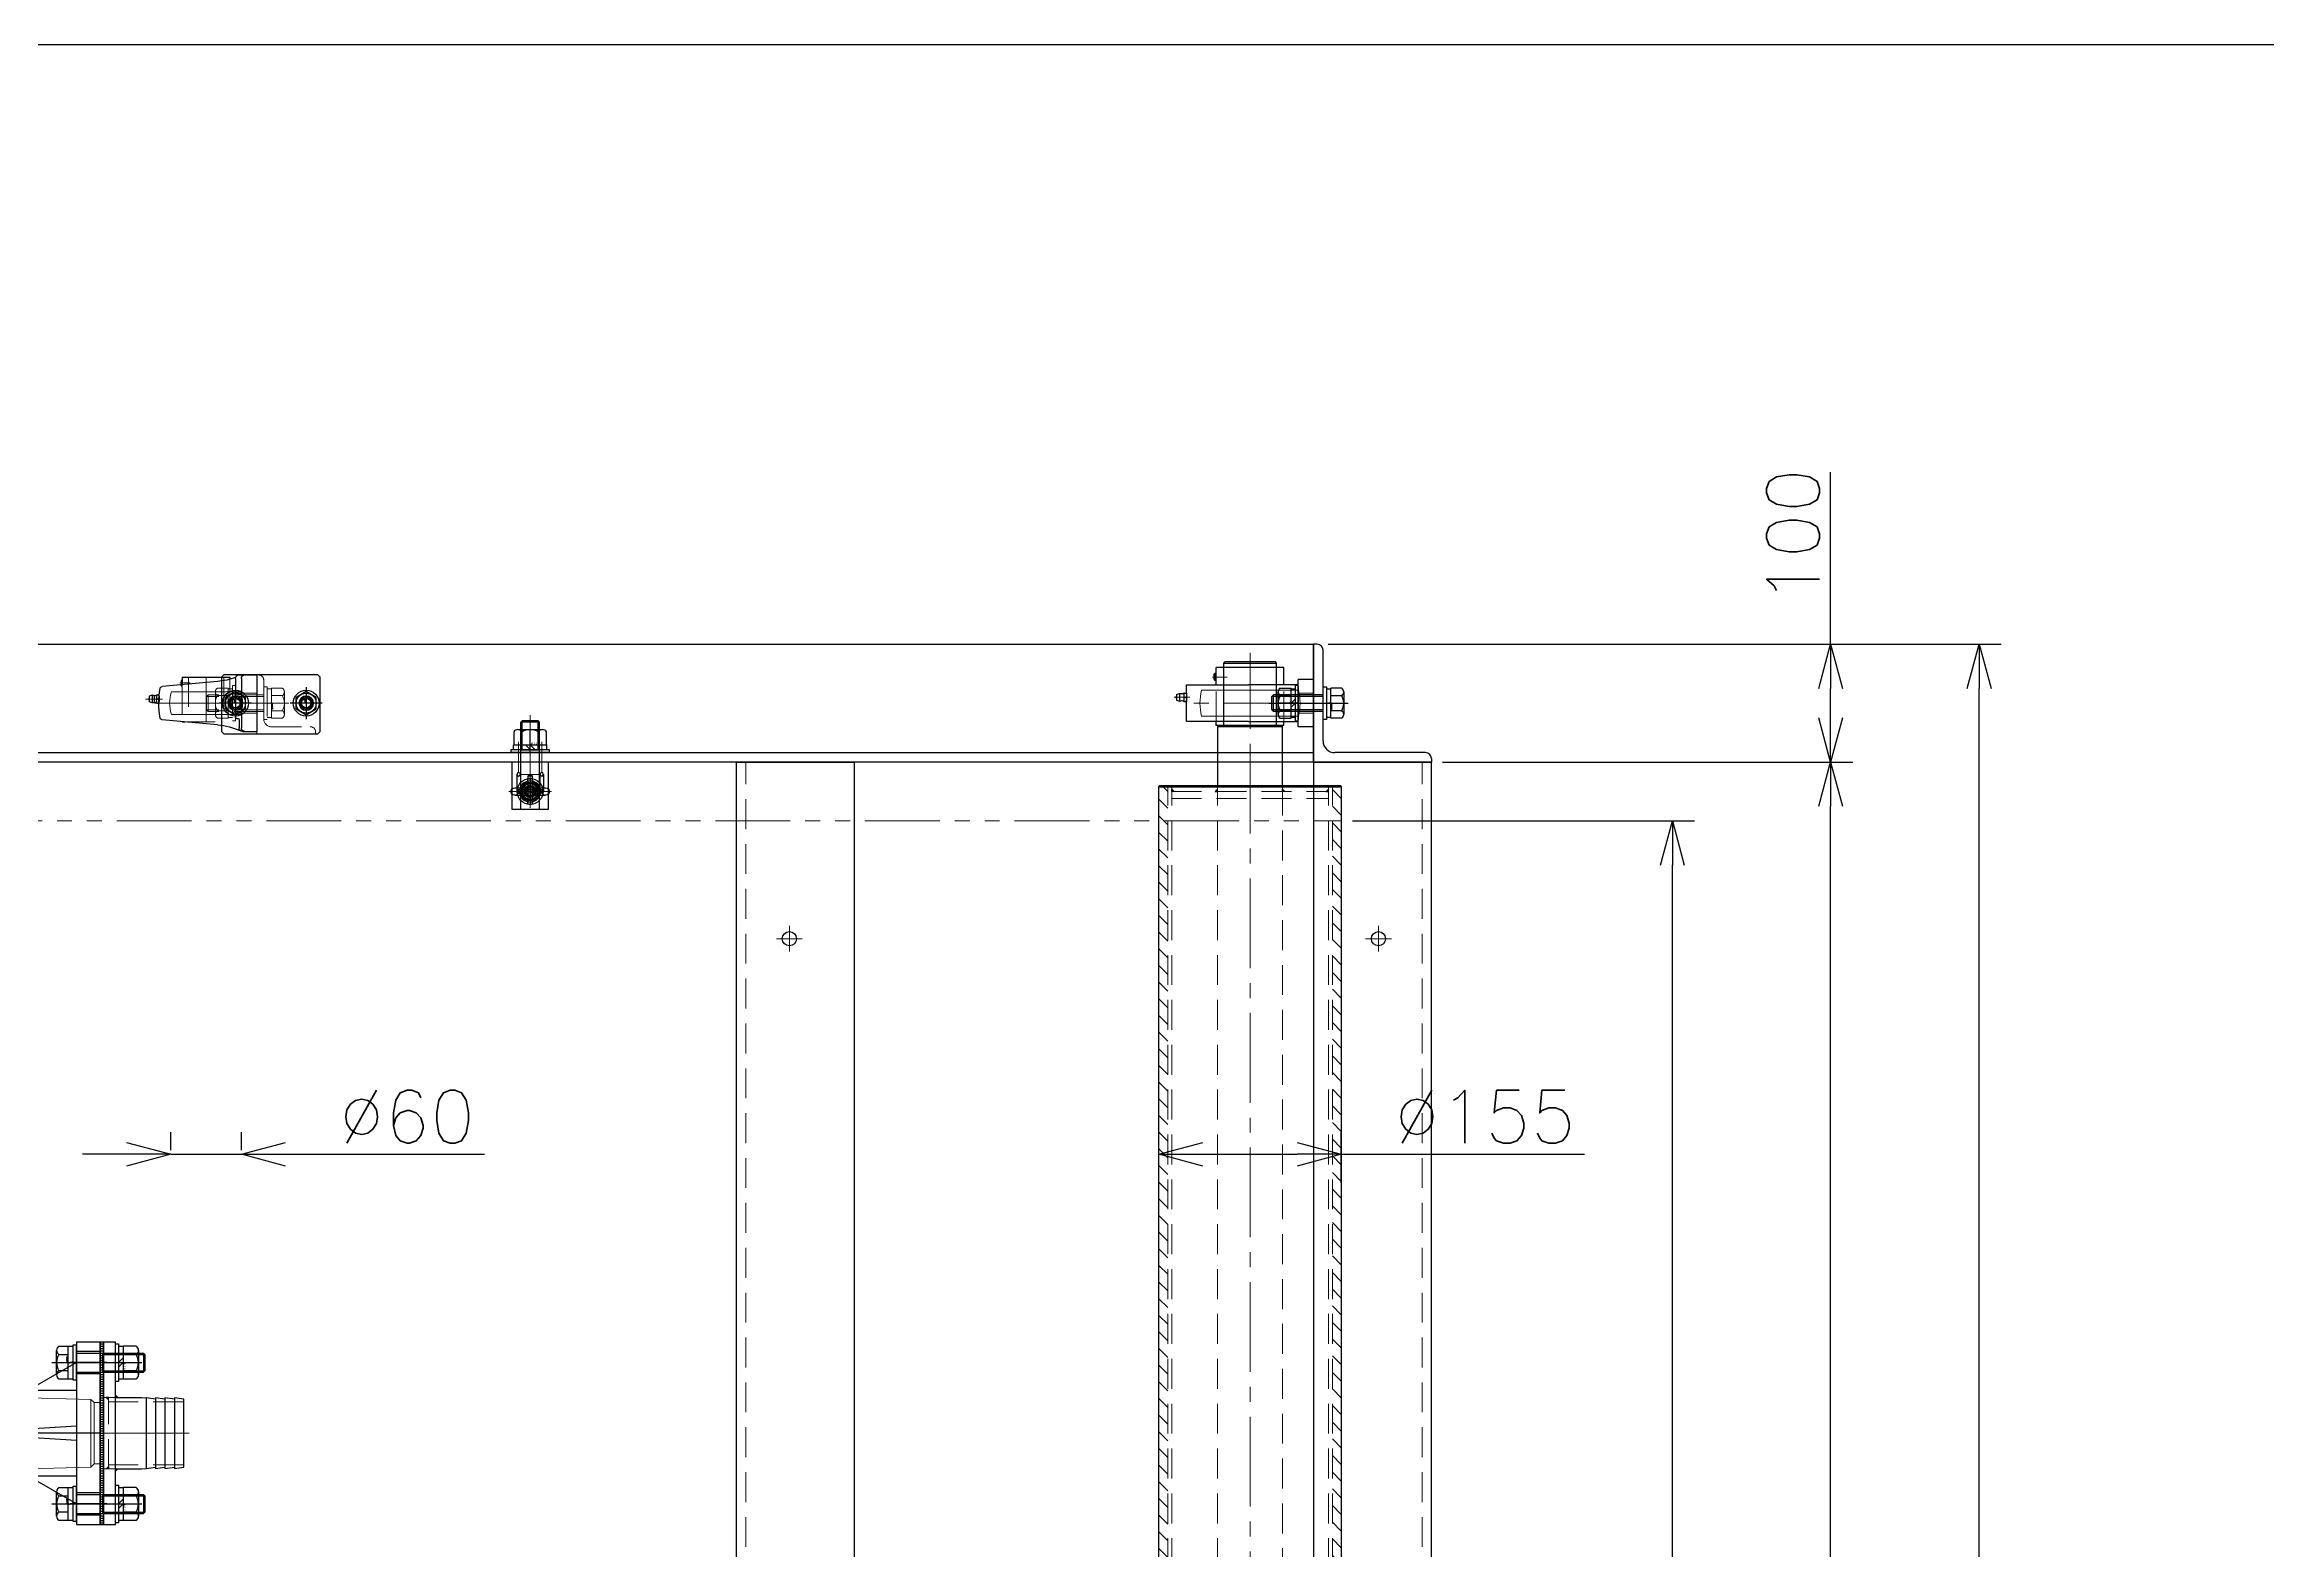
# Model space of a CAD drawing. Header units: millimetres. Extents: x -8731 to 85711, y -14522 to 31379.
# Drawn here: x 6663 to 8550, y 18548 to 19827 of the extents above; entities that cross this region are included whole.
import ezdxf

# ---------------------------------------------------------------- set-up
doc = ezdxf.new("R2010")
doc.units = ezdxf.units.MM
doc.header["$LTSCALE"] = 4
doc.header["$PDMODE"] = 99
doc.header["$PDSIZE"] = 1
for name, pattern in [('CENTER2', [28.575, 19.05, -3.175, 3.175, -3.175]), ('HIDDEN', [9.525, 6.35, -3.175]), ('PHANTOM2', [31.75, 15.875, -3.175, 3.175, -3.175, 3.175, -3.175])]:
    doc.linetypes.add(name, pattern=pattern)
for name, color, linetype, lineweight in [('04_HIDDEN', 2, 'HIDDEN', 13), ('05_CENTER', 4, 'CENTER2', 13), ('06_PHANTOM', 2, 'PHANTOM2', 13), ('08_DIM', 3, 'Continuous', 13)]:
    doc.layers.add(name, color=color, linetype=linetype, lineweight=lineweight)
doc.layers.add('10_DRAFT', color=8, linetype='Continuous', lineweight=0, plot=False)
doc.styles.add('KANJI0', font='txt.shx', dxfattribs={"width": 0.9, "height": 30, "bigfont": 'bigfont'})
doc.styles.add('KSS_TXT', font='txt.shx', dxfattribs={"bigfont": 'extfont2.shx'})
doc.dimstyles.new('KSS_DIM', dxfattribs={"dimscale": 3, "dimtxt": 3, "dimasz": 2.5, "dimexe": 1.25, "dimexo": 0.625, "dimtad": 1, "dimdsep": 46, "dimtxsty": 'KSS_TXT', "dimblk": 'OPEN30', "dimcen": 0, "dimazin": 2, "dimtfac": 0.75, "dimtmove": 0, "dimatfit": 3, "dimldrblk": 'OPEN30', "dimfxl": 1, "dimtolj": 1, "dimarcsym": 0})
pattern_1 = [(45, (-37378.324, 1191.48), (-7.0710678, 7.0710678), [])]

# ---------------------------------------------------------------- blocks, each defined once
blk = doc.blocks.new('M16Nza_1_1_1')
at = {"color": 0}
for p, q in [((-10.4, 19.6), (10.4, 19.6)), ((-14, 2.6), (-14, 6.6)), ((-14, 6.6), (14, 6.6)), ((-13.9, 17.7), (-13.9, 6.6)), ((-6.9, 6.6), (-6.9, 17.7)), ((-4, 6.6), (0, 2.6)), ((0, 6.6), (4, 2.6)), ((6.9, 17.7), (6.9, 6.6)), ((13.9, 6.6), (13.9, 17.7)), ((14, 6.6), (14, 2.6))]:
    blk.add_line(p, q, dxfattribs=at)
at = {"color": 0, "linetype": 'CENTER2'}
blk.add_line((0, 0), (0, 19.6), dxfattribs=at)
at = {"color": 0}
blk.add_lwpolyline([(-16, 2.6), (16, 2.6), (16, 0), (-16, 0)], close=True, dxfattribs=at)
for centre, radius, start, end in [((-10.4, 15.4), 4.16, 33.626, 146.374), ((0, 5.7), 13.8, 60, 120), ((10.4, 15.4), 4.16, 33.626, 146.374)]:
    blk.add_arc(centre, radius, start, end, dxfattribs=at)
at = {"layer": '10_DRAFT', "style": 'KANJI0', "width": 0.82}
blk.add_text('Ｍ１６', height=1.71, dxfattribs=at).set_placement((0.4, 6.8))
blk = doc.blocks.new('A$C0CFD4AA6_1')
at = {"color": 3}
for p, q in [((-7.8, 40), (-7.8, 0)), ((7.8, 40), (7.8, 0))]:
    blk.add_line(p, q, dxfattribs=at)
at = {"color": 0}
for p, q in [((-8, 0), (-8, -33.9)), ((8, -10), (-8, -10)), ((-6.9, -10), (-6.9, -35)), ((6.9, -10), (6.9, -35)), ((8, 0), (8, -33.9)), ((8, -33.9), (-8, -33.9)), ((-8, -33.9), (-6.9, -35)), ((6.9, -35), (-6.9, -35)), ((8, -33.9), (6.9, -35))]:
    blk.add_line(p, q, dxfattribs=at)
blk.add_lwpolyline([(-15.6, 40), (15.6, 40), (15.6, 0), (-15.6, 0)], close=True)
blk.add_circle((0, 25), 5, dxfattribs=at)
at = {"layer": '05_CENTER'}
for p, q in [((0, -39.7), (0, 44.8)), ((9.4, 25), (-9.4, 25))]:
    blk.add_line(p, q, dxfattribs=at)
blk = doc.blocks.new('M8アイナットc_1')
at = {"color": 0}
for p, q in [((-13.1, 3.2), (13.1, 3.2)), ((-13.1, -3.1), (13.1, -3.1))]:
    blk.add_line(p, q, dxfattribs=at)
for centre, radius, start, end in [((-13.1, 0), 3.15, 90, 270), ((0, 0), 8, 23.188, 156.812), ((13.1, 0), 3.15, 270, 90), ((0, 0), 8, 203.188, 336.812)]:
    blk.add_arc(centre, radius, start, end, dxfattribs=at)
at = {"layer": '04_HIDDEN', "color": 0}
for radius in [4, 3.25]:
    blk.add_circle((0, 0), radius, dxfattribs=at)
for centre, radius, start, end in [((-13.1, 0), 3.15, 270, 90), ((0, 0), 8, 156.812, 203.188), ((0, 0), 8, 336.812, 23.188), ((13.1, 0), 3.15, 90, 270)]:
    blk.add_arc(centre, radius, start, end, dxfattribs=at)
at = {"layer": '05_CENTER', "color": 0}
for p, q in [((-18.1, 0), (18.1, 0)), ((0, -10), (0, 10))]:
    blk.add_line(p, q, dxfattribs=at)
blk = doc.blocks.new('8b_1_1_1')
at = {"color": 0, "linetype": 'CENTER2'}
for p, q in [((10.9, 0), (-10.9, 0)), ((0, -10.9), (0, 10.9))]:
    blk.add_line(p, q, dxfattribs=at)
at = {"color": 0}
for p, q in [((-3.8, 6.5), (-7.5, 0)), ((-3.8, 6.5), (-7.5, 0)), ((-7.5, 0), (-3.8, -6.5)), ((-7.5, 0), (-3.8, -6.5)), ((3.8, 6.5), (-3.8, 6.5)), ((3.8, 6.5), (-3.8, 6.5)), ((7.5, 0), (3.8, 6.5)), ((7.5, 0), (3.8, 6.5)), ((3.8, -6.5), (7.5, 0)), ((3.8, -6.5), (7.5, 0)), ((-3.8, -6.5), (3.8, -6.5)), ((-3.8, -6.5), (3.8, -6.5))]:
    blk.add_line(p, q, dxfattribs=at)
for radius in [9, 6.5, 4, 3.25]:
    blk.add_circle((0, 0), radius, dxfattribs=at)
at = {"layer": '10_DRAFT', "style": 'KSS_TXT'}
blk.add_text('M8', height=1, dxfattribs=at).set_placement((0.8, 0.1))
blk = doc.blocks.new('A$C4764547B_1')
at = {"color": 0}
for p, q in [((-2, -9.3), (-2, 9.3)), ((2, -9.3), (2, 9.3))]:
    blk.add_line(p, q, dxfattribs=at)
for centre, start, end in [((0, 9.3), 0, 180), ((0, -9.3), 180, 0)]:
    blk.add_arc(centre, 2, start, end, dxfattribs=at)
at = {"layer": '04_HIDDEN', "color": 0}
for centre, start, end in [((0, 9.3), 180, 0), ((0, -9.3), 0, 180)]:
    blk.add_arc(centre, 2, start, end, dxfattribs=at)
at = {"layer": '10_DRAFT'}
blk.add_line((-2, 0), (2, 0), dxfattribs=at)
blk = doc.blocks.new('A$C5B506AB2_1')
at = {"color": 0}
for p, q in [((-11.2, 14.5), (-11.2, 0)), ((9.8, 1.5), (-9.8, 1.5)), ((-8.3, 14.5), (-8.3, 1.5)), ((-8.3, 1.5), (-7.3, 1.5)), ((8.3, 1.5), (7.3, 1.5)), ((8.3, 14.5), (8.3, 1.5)), ((11.2, 14.5), (11.2, 0)), ((9.8, -1.5), (-9.8, -1.5)), ((-9.8, -1.5), (-7.3, -1.5)), ((9.8, -1.5), (7.3, -1.5))]:
    blk.add_line(p, q, dxfattribs=at)
blk.add_lwpolyline([(2, 11), (2, 13), (-2, 13), (-2, 11)], close=True, dxfattribs=at)
for radius in [11, 7.5, 5]:
    blk.add_circle((0, 0), radius, dxfattribs=at)
for centre, radius, start, end in [((-9.8, 0), 1.5, 90, 270), ((-9.8, 0), 1.5, 180, 270), ((-9.8, 14.5), 1.5, 0, 180), ((-9.8, 14.5), 1.5, 180, 0), ((-9.8, 0), 1.5, 270, 90), ((0, 11.5), 2.5, 36.7713, 143.2287), ((9.8, 14.5), 1.5, 0, 180), ((9.8, 14.5), 1.5, 180, 0), ((9.8, 0), 1.5, 90, 270), ((9.8, 0), 1.5, 270, 90), ((9.8, 0), 1.5, 270, 0)]:
    blk.add_arc(centre, radius, start, end, dxfattribs=at)
at = {"layer": '05_CENTER', "color": 0}
for p, q in [((-14.9, 0), (14.9, 0)), ((0, -13.9), (0, 17.9))]:
    blk.add_line(p, q, dxfattribs=at)
at = {"layer": '10_DRAFT'}
blk.add_line((8.3, 14.5), (-8.3, 14.5), dxfattribs=at)
blk = doc.blocks.new('A$C4C410D0F_1')
at = {"color": 4}
for name in ['M8アイナットc_1', 'A$C4764547B_1']:
    blk.add_blockref(name, (0, 0), dxfattribs=at)
at = {"color": 4, "xscale": -1, "rotation": 180}
blk.add_blockref('A$C5B506AB2_1', (0, 0), dxfattribs=at)
blk.add_blockref('8b_1_1_1', (0, 0))
blk = doc.blocks.new('_Open30')
at = {"color": 0, "linetype": 'ByBlock', "lineweight": -2}
for p, q in [((-1, 0.268), (0, 0)), ((0, 0), (-1, -0.268)), ((0, 0), (-1, 0))]:
    blk.add_line(p, q, dxfattribs=at)
blk = doc.blocks.new('*D4234')
at = {"layer": '08_DIM', "color": 0, "lineweight": -2, "transparency": 16777216}
for p, q in [((7773.5, 19167.5), (8063.9, 19167.5)), ((8045.2, 17305), (8045.2, 19130)), ((7773.5, 17267.5), (8063.9, 17267.5))]:
    blk.add_line(p, q, dxfattribs=at)
at = {"layer": 'Defpoints', "color": 0, "transparency": 16777216}
for p in [(7764.1, 19167.5), (8045.2, 19167.5), (7764.1, 17267.5)]:
    blk.add_point(p, dxfattribs=at)
at = {"layer": '08_DIM', "color": 0, "lineweight": -2, "transparency": 16777216, "xscale": 37.5, "yscale": 37.5, "zscale": 37.5}
for p, rotation in [((8045.2, 19167.5), 90), ((8045.2, 17267.5), 270)]:
    blk.add_blockref('_Open30', p, dxfattribs=dict(at, rotation=rotation))
at = {"layer": '08_DIM', "color": 0, "transparency": 16777216, "char_height": 45, "attachment_point": 5, "rotation": 90, "style": 'KSS_TXT'}
for s, insert in [('\\A1;(濾布幅)', (8077.1, 18217.5)), ('\\A1;1900', (8013.3, 18217.5))]:
    blk.add_mtext(s, dxfattribs=dict(at, insert=insert))
blk = doc.blocks.new('*D4264')
at = {"layer": '08_DIM', "color": 0, "lineweight": -2, "transparency": 16777216}
for p, q in [((7753, 19317.5), (8324.2, 19317.5)), ((8305.5, 17155), (8305.5, 19280)), ((7753, 17117.5), (8324.2, 17117.5))]:
    blk.add_line(p, q, dxfattribs=at)
at = {"layer": 'Defpoints', "color": 0, "transparency": 16777216}
for p in [(7743.6, 19317.5), (8305.5, 19317.5), (7743.6, 17117.5)]:
    blk.add_point(p, dxfattribs=at)
at = {"layer": '08_DIM', "color": 0, "lineweight": -2, "transparency": 16777216, "xscale": 37.5, "yscale": 37.5, "zscale": 37.5}
for p, rotation in [((8305.5, 19317.5), 90), ((8305.5, 17117.5), 270)]:
    blk.add_blockref('_Open30', p, dxfattribs=dict(at, rotation=rotation))
at = {"layer": '08_DIM', "color": 0, "transparency": 16777216, "insert": (8273.6, 18217.5), "char_height": 45, "attachment_point": 5, "rotation": 90, "style": 'KSS_TXT'}
blk.add_mtext('\\A1;2200', dxfattribs=at)
blk = doc.blocks.new('*D4248')
at = {"layer": '08_DIM', "color": 0, "lineweight": -2, "transparency": 16777216}
for p, q in [((7609.1, 18860.1), (7609.1, 18903.2)), ((7764.1, 18860.1), (7764.1, 18903.2)), ((7646.6, 18884.4), (7726.6, 18884.4)), ((7764.1, 18884.4), (7970.5, 18884.4))]:
    blk.add_line(p, q, dxfattribs=at)
at = {"layer": 'Defpoints', "color": 0, "transparency": 16777216}
for p in [(7764.1, 18884.4), (7609.1, 18850.7), (7764.1, 18850.7)]:
    blk.add_point(p, dxfattribs=at)
at = {"layer": '08_DIM', "color": 0, "lineweight": -2, "transparency": 16777216, "xscale": 37.5, "yscale": 37.5, "zscale": 37.5, "rotation": 180}
blk.add_blockref('_Open30', (7609.1, 18884.4), dxfattribs=at)
at = {"layer": '08_DIM', "color": 0, "lineweight": -2, "transparency": 16777216, "xscale": 37.5, "yscale": 37.5, "zscale": 37.5}
blk.add_blockref('_Open30', (7764.1, 18884.4), dxfattribs=at)
at = {"layer": '08_DIM', "color": 0, "transparency": 16777216, "insert": (7886.2, 18916.3), "char_height": 45, "attachment_point": 5, "style": 'KSS_TXT'}
blk.add_mtext('\\A1;%%C155', dxfattribs=at)
blk = doc.blocks.new('A$C448B04A9_1_1_1')
at = {"color": 0}
for p, q in [((3, 100), (0, 100)), ((0, 0), (0, 100)), ((8, 18), (8, 95)), ((0, 0), (100, 0)), ((95, 8), (18, 8)), ((100, 3), (100, 0))]:
    blk.add_line(p, q, dxfattribs=at)
for centre, radius, start, end in [((3, 95), 5, 0, 90), ((18, 18), 10, 180, 270), ((95, 3), 5, 0, 90)]:
    blk.add_arc(centre, radius, start, end, dxfattribs=at)
blk = doc.blocks.new('A$C092B7092_1_1_1')
at = {"color": 0}
blk.add_line((90, 1008), (2590, 1008), dxfattribs=at)
for points in [[(90, 1100), (2590, 1100), (2590, 1000), (90, 1000)], [(2100, 1000), (2200, 1000), (2200, -1000), (2100, -1000)], [(2690, 1000), (2590, 1000), (2590, -1000), (2690, -1000)]]:
    blk.add_lwpolyline(points, close=True, dxfattribs=at)
for centre in [(1674.9, 1050), (1734.9, 1050)]:
    blk.add_circle(centre, 6, dxfattribs=at)
for centre in [(2145, 850), (2645, 850)]:
    blk.add_circle(centre, 6)
at = {"layer": '04_HIDDEN'}
for p, q in [((2108, -1000), (2108, 1000)), ((2682, -1000), (2682, 1000))]:
    blk.add_line(p, q, dxfattribs=at)
at = {"layer": '05_CENTER'}
for p, q in [((1674.9, 1059.3), (1674.9, 1040.7)), ((1734.9, 1059.3), (1734.9, 1040.7)), ((1684.2, 1050), (1665.6, 1050)), ((1744.2, 1050), (1725.6, 1050)), ((2610.4, 1050), (2577.9, 1050)), ((1915, 991.1), (1915, 1017.2)), ((1935, 991.1), (1935, 1017.2)), ((2156, 850), (2134, 850)), ((2145, 861), (2145, 839)), ((2656, 850), (2634, 850)), ((2645, 861), (2645, 839))]:
    blk.add_line(p, q, dxfattribs=at)
at = {"layer": '10_DRAFT'}
blk.add_line((1925, 1000), (1925, 1008), dxfattribs=at)
at = {"color": 0}
blk.add_blockref('A$C448B04A9_1_1_1', (2590, 1000), dxfattribs=at)
blk = doc.blocks.new('*D4280')
at = {"layer": '08_DIM', "color": 0, "lineweight": -2, "transparency": 16777216}
for p, q in [((8179.4, 19317.5), (8179.4, 19463.7)), ((7753, 19317.5), (8198.2, 19317.5)), ((8179.4, 19255), (8179.4, 19280)), ((7850, 19217.5), (8198.2, 19217.5))]:
    blk.add_line(p, q, dxfattribs=at)
at = {"layer": 'Defpoints', "color": 0, "transparency": 16777216}
for p in [(7743.6, 19317.5), (8179.4, 19317.5), (7840.6, 19217.5)]:
    blk.add_point(p, dxfattribs=at)
at = {"layer": '08_DIM', "color": 0, "lineweight": -2, "transparency": 16777216, "xscale": 37.5, "yscale": 37.5, "zscale": 37.5}
for p, rotation in [((8179.4, 19317.5), 90), ((8179.4, 19217.5), 270)]:
    blk.add_blockref('_Open30', p, dxfattribs=dict(at, rotation=rotation))
at = {"layer": '08_DIM', "color": 0, "transparency": 16777216, "insert": (8147.5, 19409.4), "char_height": 45, "attachment_point": 5, "rotation": 90, "style": 'KSS_TXT'}
blk.add_mtext('\\A1;100', dxfattribs=at)
blk = doc.blocks.new('*D4281')
at = {"layer": '08_DIM', "color": 0, "lineweight": -2, "transparency": 16777216}
for p, q in [((7850, 19217.5), (8198.2, 19217.5)), ((8179.4, 17255), (8179.4, 19180)), ((7850, 17217.5), (8198.2, 17217.5))]:
    blk.add_line(p, q, dxfattribs=at)
at = {"layer": 'Defpoints', "color": 0, "transparency": 16777216}
for p in [(7840.6, 19217.5), (8179.4, 19217.5), (7840.6, 17217.5)]:
    blk.add_point(p, dxfattribs=at)
at = {"layer": '08_DIM', "color": 0, "lineweight": -2, "transparency": 16777216, "xscale": 37.5, "yscale": 37.5, "zscale": 37.5}
for p, rotation in [((8179.4, 19217.5), 90), ((8179.4, 17217.5), 270)]:
    blk.add_blockref('_Open30', p, dxfattribs=dict(at, rotation=rotation))
at = {"layer": '08_DIM', "color": 0, "transparency": 16777216, "insert": (8147.5, 18217.5), "char_height": 45, "attachment_point": 5, "rotation": 90, "style": 'KSS_TXT'}
blk.add_mtext('\\A1;2000', dxfattribs=at)
blk = doc.blocks.new('A$C4E513AF4_1_1_1')
at = {"color": 0, "linetype": 'CENTER2'}
blk.add_line((0, -46.1), (0, 21.2), dxfattribs=at)
at = {"color": 0}
for p, q in [((-14, 0), (-14, 3)), ((-14, 3), (14, 3)), ((14, 0), (-14, 0)), ((-12.7, 15.8), (-12.7, 6.5)), ((12.7, 6.5), (-12.7, 6.5)), ((-12.2, 3), (-12.2, 6.5)), ((-9.5, 17.5), (9.5, 17.5)), ((-7, 0), (-7, -42.1)), ((-6.4, 6.5), (-6.4, 15.8)), ((-5.6, 0), (-5.6, -43.5)), ((-0.6, 6.5), (0.6, 3)), ((5.6, 0), (5.6, -43.5)), ((6.4, 15.8), (6.4, 6.5)), ((7, 0), (7, -42.1)), ((12.2, 6.5), (12.2, 3)), ((12.7, 15.8), (12.7, 6.5)), ((14, 3), (14, 0)), ((-7, -42.1), (-5.6, -43.5)), ((7, -42.1), (-7, -42.1)), ((5.6, -43.5), (-5.6, -43.5)), ((7, -42.1), (5.6, -43.5))]:
    blk.add_line(p, q, dxfattribs=at)
for centre, radius, start, end in [((-9.5, 13.7), 3.81, 33.626, 146.374), ((0, 4.8), 12.7, 60, 120), ((9.5, 13.7), 3.81, 33.626, 146.374)]:
    blk.add_arc(centre, radius, start, end, dxfattribs=at)
at = {"layer": '10_DRAFT', "ltscale": 3, "style": 'KANJI0', "width": 0.82}
blk.add_text('M14x50', height=1, dxfattribs=at).set_placement((0.5, 6.6))
blk = doc.blocks.new('M14Nza_1_1_1')
at = {"color": 0}
for p, q in [((-12.7, 15.4), (-12.7, 6.1)), ((-12.7, 6.1), (12.7, 6.1)), ((-12.2, 2.6), (-12.2, 6.1)), ((-9.5, 17.1), (9.5, 17.1)), ((-6.4, 6.1), (-6.4, 15.4)), ((-3.5, 6.1), (0, 2.6)), ((0, 6.1), (3.5, 2.6)), ((6.4, 15.4), (6.4, 6.1)), ((12.2, 6.1), (12.2, 2.6)), ((12.7, 15.4), (12.7, 6.1))]:
    blk.add_line(p, q, dxfattribs=at)
at = {"color": 0, "linetype": 'CENTER2'}
blk.add_line((0, 0), (0, 17.1), dxfattribs=at)
at = {"color": 0}
blk.add_lwpolyline([(-15, 0), (15, 0), (15, 2.6), (-15, 2.6)], close=True, dxfattribs=at)
for centre, radius, start, end in [((-9.5, 13.3), 3.81, 33.626, 146.374), ((0, 4.4), 12.7, 60, 120), ((9.5, 13.3), 3.81, 33.626, 146.374)]:
    blk.add_arc(centre, radius, start, end, dxfattribs=at)
at = {"layer": '10_DRAFT', "ltscale": 3, "style": 'KANJI0', "width": 0.82}
blk.add_text('Ｍ１４', height=1.5, dxfattribs=at).set_placement((0.4, 6.2))
blk = doc.blocks.new('MUCP209b_1_1_1')
at = {"color": 0}
for p, q in [((-7.4, 116.5), (-8.3, 113.8)), ((-8.3, 113.8), (-1.7, 113.8)), ((-7.4, 116.5), (-2.6, 116.5)), ((-2.6, 116.5), (-1.7, 113.8)), ((-15.5, 108), (-15.5, 55.2)), ((-8.5, 108), (-15.5, 108)), ((-6.8, 110), (-8.5, 110)), ((-8.5, 109.7), (-8.5, 108.3)), ((-8.5, 108), (-6.8, 108)), ((-3.3, 110), (-6.8, 110)), ((-6.8, 108), (-3.3, 108)), ((-5, 109.7), (-5, 108.3)), ((-1.5, 110), (-3.3, 110)), ((-3.3, 108), (-1.5, 108)), ((-1.5, 109.7), (-1.5, 108.3)), ((15.5, 108), (-1.5, 108)), ((15.5, 55.2), (15.5, 108)), ((-15.5, 82.6), (-30.2, 82.6)), ((-30.2, 25.3), (-30.2, 82.6)), ((-24.3, 84.5), (-25.2, 84)), ((-19.2, 84), (-25.2, 84)), ((-25.2, 82.6), (-25.2, 84)), ((-20.1, 84.5), (-24.3, 84.5)), ((-20.1, 84.5), (-19.2, 84)), ((-19.2, 82.6), (-19.2, 84)), ((19, 82.6), (15.5, 82.6)), ((19, 25.3), (19, 82.6)), ((-15.5, 13), (-15.5, 55.2)), ((15.5, 55.2), (15.5, 13)), ((-15.5, 25.3), (-30.2, 25.3)), ((19, 25.3), (15.5, 25.3)), ((-14, 13), (-20, 13)), ((-20, 0), (-20, 13)), ((-14, 0), (-20, 0)), ((-14, 13), (14, 13)), ((-14, 0), (14, 0)), ((20, 13), (14, 13)), ((20, 0), (14, 0)), ((20, 0), (20, 13))]:
    blk.add_line(p, q, dxfattribs=at)
for centre, radius, start, end in [((-5, 113.8), 3.3, 180, 207.487), ((-5, 115.2), 1.59, 54.1961, 125.8039), ((-5, 113.8), 3.3, 332.513, 0), ((-13.7, 112.9), 6, 330.761, 348.6534), ((-8.6, 111.9), 0.8, 348.6534, 27.487), ((-1.4, 111.9), 0.8, 152.513, 191.3466), ((3.7, 112.9), 6, 191.3466, 209.239)]:
    blk.add_arc(centre, radius, start, end, dxfattribs=at)
for points, weights in [([(-6.8, 110), (-7.6, 110), (-8.5, 109.7)], [1, 1.07194812406, 1.06657306684]), ([(-8.5, 109.7), (-8.5, 110), (-8.5, 110)], [1.06657306684, 1.07194812406, 1]), ([(-8.5, 108.3), (-7.6, 108), (-6.8, 108)], [1.06657306684, 1.07194812406, 1]), ([(-8.5, 108), (-8.5, 108), (-8.5, 108.3)], [1, 1.07194812406, 1.06657306684]), ([(-5, 109.7), (-5.9, 110), (-6.8, 110)], [1.06657306684, 1.07194812406, 1]), ([(-6.8, 108), (-5.9, 108), (-5, 108.3)], [1, 1.07194812406, 1.06657306684]), ([(-3.3, 110), (-4.1, 110), (-5, 109.7)], [1, 1.07194812406, 1.06657306684]), ([(-5, 108.3), (-4.1, 108), (-3.3, 108)], [1.06657306684, 1.07194812406, 1]), ([(-1.5, 109.7), (-2.4, 110), (-3.3, 110)], [1.06657306684, 1.07194812406, 1]), ([(-3.3, 108), (-2.4, 108), (-1.5, 108.3)], [1, 1.07194812406, 1.06657306684]), ([(-1.5, 110), (-1.5, 110), (-1.5, 109.7)], [1, 1.07194812406, 1.06657306684]), ([(-1.5, 108.3), (-1.5, 108), (-1.5, 108)], [1.06657306684, 1.07194812406, 1])]:
    blk.add_rational_spline(points, weights, degree=2, dxfattribs=at)
at = {"layer": '04_HIDDEN', "color": 0}
for p, q in [((19, 76.5), (-30.2, 76.5)), ((15.5, 82.6), (-15.5, 82.6)), ((19, 31.5), (-30.2, 31.5)), ((15.5, 25.3), (-15.5, 25.3)), ((-8.5, 13), (-8.5, 0)), ((8.5, 13), (8.5, 0))]:
    blk.add_line(p, q, dxfattribs=at)
at = {"layer": '05_CENTER', "color": 0}
for p, q in [((-5, 105.2), (-5, 118.4)), ((0, 0), (0, 111.6)), ((-22.2, 85.9), (-22.2, 73.5))]:
    blk.add_line(p, q, dxfattribs=at)
at = {"layer": '10_DRAFT'}
for p, q in [((-11, 95.1), (-11, 12.9)), ((11, 95.1), (11, 12.9)), ((-30.2, 54), (19, 54))]:
    blk.add_line(p, q, dxfattribs=at)
for start, end in [(74.9997, 105.0003), (254.9997, 285.0003)]:
    blk.add_arc((0, 54), 42.5, start, end, dxfattribs=at)
blk = doc.blocks.new('A$C67F20274_1_1_1')
h = blk.add_hatch(color=3)
h.dxf.hatch_style = 1
h.paths.add_polyline_path([(0, -2), (0, 0), (-2, 0)])
at = {"color": 3}
blk.add_lwpolyline([(0, 0), (-2, 0), (-2, 0), (0, -2)], close=True, dxfattribs=at)
blk = doc.blocks.new('A$C0D2E09A6_1_1_1')
h = blk.add_hatch()
h.set_pattern_fill('_USER', color=3, scale=10, angle=45, pattern_type=0)
h.set_pattern_definition(pattern_1)
h.paths.add_polyline_path([(980, 69.9), (979, 69.9), (979, 77.5), (980, 76.5)])
h.paths.add_polyline_path([(979, 69.9), (-980, 69.9), (-980, 76.5), (-979, 77.5), (979, 77.5)])
h = blk.add_hatch()
h.set_pattern_fill('_USER', color=3, scale=10, angle=45, pattern_type=0)
h.set_pattern_definition(pattern_1)
h.paths.add_polyline_path([(979, -77.5), (980, -76.5), (980, -69.9), (979, -69.9)])
h.paths.add_polyline_path([(979, -69.9), (-980, -69.9), (-980, -76.5), (-979, -77.5), (979, -77.5)])
at = {"color": 0}
for p, q in [((-979, 77.5), (-979, -77.5)), ((979, 77.5), (979, -77.5)), ((-1224, 22.5), (-1224, 7)), ((-1030, -27.5), (-1030, 27.5)), ((1030, -27.5), (1030, 27.5)), ((1084, 22.5), (1084, -22.5)), ((-1142, 7), (-1225, 7)), ((-1225, -7), (-1142, -7)), ((-1224, -7), (-1224, -22.5))]:
    blk.add_line(p, q, dxfattribs=at)
for points in [[(-979, 77.5), (979, 77.5), (980, 76.5), (980, -76.5), (979, -77.5), (-979, -77.5), (-980, -76.5), (-980, 76.5)], [(-1031, 22.5), (-1031, -22.5), (-1224, -22.5), (-1225, -21.5), (-1225, 21.5), (-1224, 22.5)], [(1031, 22.5), (1031, -22.5), (1084, -22.5), (1085, -21.5), (1085, 21.5), (1084, 22.5)]]:
    blk.add_lwpolyline(points, close=True, dxfattribs=at)
for points in [[(-980, -27.5), (-1030, -27.5), (-1031, -26.5), (-1031, 26.5), (-1030, 27.5), (-980, 27.5)], [(980, -27.5), (1030, -27.5), (1031, -26.5), (1031, 26.5), (1030, 27.5), (980, 27.5)]]:
    blk.add_lwpolyline(points, dxfattribs=at)
blk.add_arc((-1142, 0), 7, 270, 90, dxfattribs=at)
at = {"layer": '04_HIDDEN'}
for p, q in [((-980, 69.9), (980, 69.9)), ((-980, 66.5), (980, 66.5)), ((-975, 66.5), (-975, -66.5)), ((-969, 66.5), (-969, -66.5)), ((969, 66.5), (969, -66.5)), ((975, 66.5), (975, -66.5)), ((-1193, 8), (-1225, 8)), ((-1225, 6.3), (-1187, 6.3)), ((-1193, -8), (-1193, 8)), ((-1187, 6.3), (-1183.4, 0)), ((-1187, 6.3), (-1187, -6.2)), ((-1183.4, 0), (-1187, -6.2)), ((-1187, -6.2), (-1225, -6.2)), ((-1225, -8), (-1193, -8)), ((-980, -66.5), (980, -66.5)), ((-980, -69.9), (980, -69.9))]:
    blk.add_line(p, q, dxfattribs=at)
for points in [[(-980, 27.5), (980, 27.5)], [(980, -27.5), (-980, -27.5)]]:
    blk.add_lwpolyline(points, dxfattribs=at)
at = {"layer": '05_CENTER'}
blk.add_line((-1232.4, 0), (1092.6, 0), dxfattribs=at)
at = {"layer": '10_DRAFT'}
blk.add_line((0, 77.5), (0, -77.5), dxfattribs=at)
for p in [(-975, 66.5), (-975, -27.5)]:
    blk.add_blockref('A$C67F20274_1_1_1', p)
at = {"xscale": -1}
for p in [(975, 66.5), (975, -27.5)]:
    blk.add_blockref('A$C67F20274_1_1_1', p, dxfattribs=at)
at = {"xscale": -1, "rotation": 180}
for p in [(-975, 27.5), (-975, -66.5)]:
    blk.add_blockref('A$C67F20274_1_1_1', p, dxfattribs=at)
at = {"rotation": 180}
for p in [(975, 27.5), (975, -66.5)]:
    blk.add_blockref('A$C67F20274_1_1_1', p, dxfattribs=at)
blk = doc.blocks.new('A$C26C2434A_1_1')
at = {"layer": '05_CENTER'}
blk.add_line((-10.3, 0), (18.2, 0), dxfattribs=at)
for name, p, rotation in [('A$C0D2E09A6_1_1_1', (-54, -1050), 90), ('A$C4E513AF4_1_1_1', (8, 0), 270), ('M14Nza_1_1_1', (-13, 0), 90), ('A$C4E513AF4_1_1_1', (8, -2100), 270), ('M14Nza_1_1_1', (-13, -2100), 90)]:
    blk.add_blockref(name, p, dxfattribs=dict(rotation=rotation))
at = {"color": 4, "xscale": -1, "rotation": 89.99999999999993}
blk.add_blockref('MUCP209b_1_1_1', (0, 0), dxfattribs=at)
at = {"color": 4, "rotation": 90}
blk.add_blockref('MUCP209b_1_1_1', (0, -2100), dxfattribs=at)
blk = doc.blocks.new('A$C18DB4058_1_1')
at = {"rotation": 270}
blk.add_blockref('A$C26C2434A_1_1', (2130.2, -54), dxfattribs=at)
blk = doc.blocks.new('A$C73951639_1_1_1')
at = {"color": 0}
for p, q in [((10, -30.3), (10, 30.3)), ((10, 30.3), (32, 30.3)), ((32, 30.3), (36, 30.1)), ((44, 29), (36, 30.1)), ((36, 30.1), (36, -30)), ((52, 29), (44, 30.1)), ((44, 30.1), (44, -30)), ((60, 29), (52, 30.1)), ((52, 30.1), (52, -30)), ((68, 29), (60, 30.1)), ((60, 30.1), (60, -30)), ((68, -28.9), (68, 29)), ((10, -30.3), (32, -30.3)), ((32, -30.3), (36, -30)), ((36, -30), (44, -28.9)), ((44, -30), (52, -28.9)), ((52, -30), (60, -28.9)), ((60, -30), (68, -28.9))]:
    blk.add_line(p, q, dxfattribs=at)
blk.add_lwpolyline([(10, 77.5), (0, 77.5), (0, -77.5), (10, -77.5)], close=True, dxfattribs=at)
at = {"color": 3}
for points in [[(4, 30.3), (2, 30.3), (4, 28.3), (4, 28.3)], [(10, 30.3), (12, 30.3), (10, 32.3), (10, 32.3)], [(4, -30.3), (2, -30.3), (4, -28.3), (4, -28.3)], [(10, -30.3), (12, -30.3), (10, -32.3), (10, -32.3)]]:
    blk.add_lwpolyline(points, close=True, dxfattribs=at)
at = {"layer": '04_HIDDEN'}
for p, q in [((10, 30.3), (0, 30.3)), ((4, -30.3), (4, 30.3)), ((4, 26.8), (68, 26.8)), ((10, -30.3), (0, -30.3)), ((4, -26.8), (68, -26.8))]:
    blk.add_line(p, q, dxfattribs=at)
at = {"layer": '05_CENTER'}
for p, q in [((-8, 60), (18, 60)), ((0, 0), (72.7, 0)), ((68, 0), (10, 0)), ((-8, -60), (18, -60))]:
    blk.add_line(p, q, dxfattribs=at)
blk = doc.blocks.new('A$C4CA70B29_1_1_1')
h = blk.add_hatch()
h.set_pattern_fill('_USER', color=3, scale=2, pattern_type=0)
h.set_pattern_definition([(0, (-6784.6076, -8968.539), (0, 2), [])])
h.paths.add_polyline_path([(0, 77.5), (-3, 77.5), (-3, -77.5), (0, -77.5)])
at = {"color": 3}
blk.add_lwpolyline([(0, 77.5), (-3, 77.5), (-3, -77.5), (0, -77.5)], close=True, dxfattribs=at)
blk = doc.blocks.new('A$C598F6B99_1_1')
at = {"color": 0, "linetype": 'CENTER2'}
blk.add_line((0, 20.9), (0, -61), dxfattribs=at)
at = {"color": 0}
for p, q in [((-15, 0), (-15, 3)), ((-15, 3), (15, 3)), ((-15, 0), (15, 0)), ((-14, 3), (-14, 7)), ((-14, 7), (14, 7)), ((-13.9, 15.1), (-13.9, 7)), ((-10.4, 17), (10.4, 17)), ((-8, 0), (-8, -56.9)), ((-6.9, 7), (-6.9, 15.1)), ((0.7, 3), (-0.7, 7)), ((6.9, 15.1), (6.9, 7)), ((8, 0), (8, -56.9)), ((13.8, 7), (13.8, 15.1)), ((14, 7), (14, 3)), ((15, 3), (15, 0)), ((8, -22), (-8, -22)), ((-6.9, -22), (-6.9, -58)), ((6.9, -22), (6.9, -58)), ((8, -56.9), (-8, -56.9)), ((-8, -56.9), (-6.9, -58)), ((6.9, -58), (-6.9, -58)), ((8, -56.9), (6.9, -58))]:
    blk.add_line(p, q, dxfattribs=at)
for centre, radius, start, end in [((-10.4, 12.8), 4.16, 33.626, 146.374), ((0, 3.1), 13.8, 60, 120), ((10.4, 12.8), 4.16, 33.626, 146.374)]:
    blk.add_arc(centre, radius, start, end, dxfattribs=at)
at = {"layer": '10_DRAFT', "style": 'KANJI0', "width": 0.82}
blk.add_text('M16x65', height=1, dxfattribs=at).set_placement((0.4, 7.5))
blk = doc.blocks.new('TSフランジ-JIS10K-50mmb_1')
at = {"color": 0}
for p, q in [((-60, 20), (-36.5, 60.7)), ((-36.5, 71), (36.5, 71)), ((-36.5, 20), (-36.5, 71)), ((-6, 20), (-3.5, 60.7)), ((3.5, 60.7), (-3.5, 60.7)), ((6, 20), (3.5, 60.7)), ((36.5, 71), (36.5, 20)), ((60, 20), (36.5, 60.7)), ((77.5, 20), (-77.5, 20)), ((-77.5, 20), (-77.5, 0)), ((77.5, 0), (77.5, 20)), ((-77.5, 0), (77.5, 0))]:
    blk.add_line(p, q, dxfattribs=at)
at = {"color": 0, "linetype": 'CENTER2'}
for p, q in [((0, 0), (0, 71)), ((-60, -5.6), (-60, 25.3)), ((60, -5.6), (60, 25.3))]:
    blk.add_line(p, q, dxfattribs=at)
at = {"color": 0, "linetype": 'HIDDEN'}
for p, q in [((-69.5, 0), (-69.5, 20)), ((-50.5, 0), (-50.5, 20)), ((50.5, 0), (50.5, 20)), ((69.5, 0), (69.5, 20))]:
    blk.add_line(p, q, dxfattribs=at)
at = {"layer": '10_DRAFT'}
for p, q in [((-30.4, 71), (-28.7, 8)), ((30.4, 71), (28.7, 8)), ((-28.7, 8), (28.7, 8)), ((-28.7, 8), (-26, 5)), ((-26, 5), (-26, 0)), ((-26, 5), (26, 5)), ((28.7, 8), (26, 5)), ((26, 5), (26, 0))]:
    blk.add_line(p, q, dxfattribs=at)
blk = doc.blocks.new('A$C3D25287D_1_1_1')
for p, q in [((0, 30), (81.5, 30)), ((0, -30), (81.5, -30))]:
    blk.add_line(p, q)
at = {"layer": '05_CENTER'}
blk.add_line((0, 0), (136.5, 0), dxfattribs=at)
at = {"color": 4, "rotation": 90}
blk.add_blockref('TSフランジ-JIS10K-50mmb_1', (152.5, 0), dxfattribs=at)
for name in ['A$C73951639_1_1_1', 'A$C4CA70B29_1_1_1']:
    blk.add_blockref(name, (155.5, 0))
for name, p, rotation in [('M16Nza_1_1_1', (165.5, 60), 270), ('A$C598F6B99_1_1', (132.5, 60), 90), ('A$C598F6B99_1_1', (132.5, -60), 90), ('M16Nza_1_1_1', (165.5, -60), 270)]:
    blk.add_blockref(name, p, dxfattribs=dict(rotation=rotation))
blk = doc.blocks.new('A$C3C656437_1_1_1')
at = {"rotation": 270}
blk.add_blockref('A$C3D25287D_1_1_1', (1510, 1557.5), dxfattribs=at)
blk = doc.blocks.new('A$C6E312E5A_1_1_1')
at = {"color": 0}
for p, q in [((0, 0), (0, -50)), ((0, 0), (50, 0)), ((50, -1.5), (50, 0)), ((6, -45.5), (6, -12.5)), ((12.5, -6), (45.5, -6)), ((1.5, -50), (0, -50))]:
    blk.add_line(p, q, dxfattribs=at)
for centre, radius, start, end in [((12.5, -12.5), 6.5, 90, 180), ((45.5, -1.5), 4.5, 270, 0), ((1.5, -45.5), 4.5, 270, 0)]:
    blk.add_arc(centre, radius, start, end, dxfattribs=at)
blk = doc.blocks.new('A$C11F4477C_1_1_1')
at = {"color": 0}
blk.add_lwpolyline([(-8, 41), (72, 41), (74, 39), (74, -7), (72, -9), (-8, -9), (-10, -7), (-10, 39)], close=True, dxfattribs=at)
for centre in [(2, 15), (62, 15)]:
    blk.add_circle(centre, 6, dxfattribs=at)
at = {"layer": '05_CENTER'}
for p, q in [((2, 4.7), (2, 25.3)), ((62, 4.7), (62, 25.3)), ((12.3, 15), (-8.3, 15)), ((32.6, 15), (13.4, 15)), ((72.3, 15), (51.7, 15))]:
    blk.add_line(p, q, dxfattribs=at)
at = {"layer": '04_HIDDEN'}
blk.add_blockref('A$C6E312E5A_1_1_1', (20, 41), dxfattribs=at)
blk = doc.blocks.new('A$C70D42784_1_1_1')
blk.add_blockref('A$C11F4477C_1_1_1', (0, -15))
blk = doc.blocks.new('MUCAP206Jb_1_1_1')
at = {"color": 0}
for p, q in [((-18.4, 33.2), (-14.1, 80.3)), ((-7, 84.6), (-7, 83.3)), ((-6.8, 88.7), (-5.9, 91.4)), ((-6.8, 88.7), (-0.2, 88.7)), ((-6.3, 87), (-0.7, 87)), ((-5.9, 91.4), (-1.1, 91.4)), ((-5.3, 82.9), (-1.8, 82.9)), ((-3.5, 84.6), (-3.5, 83.3)), ((-0.2, 88.7), (-1.1, 91.4)), ((0, 84.6), (0, 83.3)), ((18.4, 33.2), (14.1, 80.3)), ((-22.2, 63.2), (-22.2, 22.7)), ((-22.2, 63.2), (-15.7, 63.2)), ((-20.2, 63.4), (-19.3, 63.9)), ((-14.2, 63.4), (-20.2, 63.4)), ((-20.2, 63.2), (-20.2, 63.4)), ((-19.6, 63.2), (-19.6, 63.7)), ((-15.1, 63.9), (-19.3, 63.9)), ((-14.2, 63.4), (-15.1, 63.9)), ((-14.8, 63.2), (-14.8, 63.7)), ((-14.2, 63.2), (-14.2, 63.4)), ((15.7, 63.2), (15.9, 63.2)), ((15.9, 63.2), (15.9, 60.7)), ((-22.2, 22.7), (-20.3, 22.7)), ((-24, 15), (-24, 0)), ((-24, 0), (24, 0)), ((-21, 18), (12, 18)), ((-21, 13), (21, 13)), ((13, 17), (13, 16)), ((14, 15), (21, 15)), ((24, 12), (24, 0))]:
    blk.add_line(p, q, dxfattribs=at)
for centre, radius, start, end in [((-12.1, 80.1), 2, 98.6248, 174.8683), ((0, 0), 83, 81.3752, 98.6248), ((-12.3, 87.4), 6, 332.3723, 353.8983), ((-5.3, 80.6), 4.32, 66.1022, 113.8978), ((-5.3, 87.2), 4.32, 246.1022, 293.8978), ((-3.5, 88.7), 3.3, 180, 208.0616), ((-7.1, 86.8), 0.8, 353.8983, 28.0616), ((-3.5, 89.9), 1.59, 69.555, 110.445), ((-1.8, 80.6), 4.32, 66.1022, 113.8978), ((-1.8, 87.2), 4.32, 246.1022, 293.8978), ((0.1, 86.8), 0.8, 151.9384, 186.1017), ((5.3, 87.4), 6, 186.1017, 207.6277), ((-3.5, 88.7), 3.3, 331.9384, 0), ((12.1, 80.1), 2, 5.1317, 81.3752), ((-78.1, 38.6), 60, 339.8449, 354.8683), ((78.1, 38.6), 60, 185.1317, 204.9402), ((-21, 15), 3, 90, 180), ((-21, 10), 3, 90, 180), ((12, 17), 1, 0, 90), ((14, 16), 1, 180, 270), ((21, 12), 3, 0, 90), ((21, 10), 3, 0, 90)]:
    blk.add_arc(centre, radius, start, end, dxfattribs=at)
at = {"layer": '04_HIDDEN', "color": 0}
for p, q in [((-22.2, 57.9), (15.9, 57.9)), ((-15.7, 63.2), (15.7, 63.2)), ((15.9, 60.7), (15.9, 22.7)), ((-22.2, 27.9), (15.9, 27.9)), ((-20.3, 22.7), (15.9, 22.7)), ((-8.5, 18), (-8.5, 0)), ((8.5, 18), (8.5, 0))]:
    blk.add_line(p, q, dxfattribs=at)
at = {"layer": '05_CENTER', "color": 0}
for p, q in [((-3.5, 79.9), (-3.5, 94.5)), ((0, 86.4), (0, 0)), ((-17.2, 65.2), (-17.2, 56.6))]:
    blk.add_line(p, q, dxfattribs=at)
at = {"layer": '10_DRAFT'}
for p, q in [((-9.5, 72.4), (-9.5, 13.4)), ((9.5, 72.4), (9.5, 13.4)), ((-22.2, 42.9), (15.9, 42.9))]:
    blk.add_line(p, q, dxfattribs=at)
for start, end in [(72.1545, 107.8455), (252.1545, 287.8455)]:
    blk.add_arc((0, 42.9), 31, start, end, dxfattribs=at)
blk = doc.blocks.new('A$C65894FD0_1_1_1')
at = {"color": 0, "linetype": 'CENTER2'}
blk.add_line((0, -51.1), (0, 21.2), dxfattribs=at)
at = {"color": 0}
for p, q in [((-14, 0), (-14, 3)), ((-14, 3), (14, 3)), ((14, 0), (-14, 0)), ((-12.7, 15.8), (-12.7, 6.5)), ((12.7, 6.5), (-12.7, 6.5)), ((-12.2, 3), (-12.2, 6.5)), ((-9.5, 17.5), (9.5, 17.5)), ((-7, 0), (-7, -47.1)), ((-6.4, 6.5), (-6.4, 15.8)), ((-5.6, 0), (-5.6, -48.5)), ((-0.6, 6.5), (0.6, 3)), ((5.6, 0), (5.6, -48.5)), ((6.4, 15.8), (6.4, 6.5)), ((7, 0), (7, -47.1)), ((12.2, 6.5), (12.2, 3)), ((12.7, 15.8), (12.7, 6.5)), ((14, 3), (14, 0)), ((-7, -47.1), (-5.6, -48.5)), ((7, -47.1), (-7, -47.1)), ((5.6, -48.5), (-5.6, -48.5)), ((7, -47.1), (5.6, -48.5))]:
    blk.add_line(p, q, dxfattribs=at)
for centre, radius, start, end in [((-9.5, 13.7), 3.81, 33.626, 146.374), ((0, 4.8), 12.7, 60, 120), ((9.5, 13.7), 3.81, 33.626, 146.374)]:
    blk.add_arc(centre, radius, start, end, dxfattribs=at)
at = {"layer": '10_DRAFT', "ltscale": 3, "style": 'KANJI0', "width": 0.82}
blk.add_text('M14x55', height=1, dxfattribs=at).set_placement((0.5, 6.6))
blk = doc.blocks.new('10b_2_1')
at = {"color": 0, "linetype": 'CENTER2'}
for p, q in [((13.5, 0), (-13.5, 0)), ((0, -13.5), (0, 13.5))]:
    blk.add_line(p, q, dxfattribs=at)
at = {"color": 0}
for p, q in [((-4.9, 8.5), (-9.8, 0)), ((-9.8, 0), (-4.9, -8.5)), ((-4.9, 8.5), (4.9, 8.5)), ((9.8, 0), (4.9, 8.5)), ((4.9, -8.5), (9.8, 0)), ((-4.9, -8.5), (4.9, -8.5))]:
    blk.add_line(p, q, dxfattribs=at)
for radius in [11, 8.49, 5, 4]:
    blk.add_circle((0, 0), radius, dxfattribs=at)
at = {"layer": '10_DRAFT', "style": 'KSS_TXT'}
blk.add_text('M10', height=1.25, dxfattribs=at).set_placement((0.3, 0.1))
blk = doc.blocks.new('A$C199C2282_1_1')
at = {"color": 4, "xscale": -1}
blk.add_blockref('MUCAP206Jb_1_1_1', (2100, 42), dxfattribs=at)
at = {"xscale": -1, "rotation": 89.99999999999993}
blk.add_blockref('A$C70D42784_1_1_1', (2100, 62), dxfattribs=at)
for p in [(2100, 60), (2100, 0)]:
    blk.add_blockref('10b_2_1', p)
at = {"layer": '04_HIDDEN'}
blk.add_blockref('M14Nza_1_1_1', (2100, 60), dxfattribs=at)
at = {"layer": '04_HIDDEN', "rotation": 180}
blk.add_blockref('A$C65894FD0_1_1_1', (2100, 36), dxfattribs=at)
blk = doc.blocks.new('*D4339')
at = {"layer": '08_DIM', "color": 0, "lineweight": -2, "transparency": 16777216}
for p, q in [((6770.6, 18887.8), (6770.6, 18903.2)), ((6830.6, 18887.8), (6830.6, 18903.2)), ((6733.1, 18884.4), (6695.6, 18884.4)), ((6770.6, 18884.4), (6830.6, 18884.4)), ((6868.1, 18884.4), (7036.9, 18884.4))]:
    blk.add_line(p, q, dxfattribs=at)
at = {"layer": 'Defpoints', "color": 0, "transparency": 16777216}
for p in [(6770.6, 18878.4), (6830.6, 18884.4), (6830.6, 18878.4)]:
    blk.add_point(p, dxfattribs=at)
at = {"layer": '08_DIM', "color": 0, "lineweight": -2, "transparency": 16777216, "xscale": 37.5, "yscale": 37.5, "zscale": 37.5}
blk.add_blockref('_Open30', (6770.6, 18884.4), dxfattribs=at)
at = {"layer": '08_DIM', "color": 0, "lineweight": -2, "transparency": 16777216, "xscale": 37.5, "yscale": 37.5, "zscale": 37.5, "rotation": 180}
blk.add_blockref('_Open30', (6830.6, 18884.4), dxfattribs=at)
at = {"layer": '08_DIM', "color": 0, "transparency": 16777216, "insert": (6971.2, 18916.3), "char_height": 45, "attachment_point": 5, "style": 'KSS_TXT'}
blk.add_mtext('\\A1;%%C60', dxfattribs=at)

msp = doc.modelspace()

# ---------------------------------------------------------------- linework, layer by layer
at = {"layer": '06_PHANTOM', "color": 6}
msp.add_lwpolyline([(5454.82127, 19167.47541), (7764.1226, 19167.47541), (7764.1226, 17267.47541), (5454.82127, 17267.47541)], close=True, dxfattribs=at)
at = {"layer": 'Defpoints'}
msp.add_lwpolyline([(4151.56306, 19826.84792), (8800.50294, 19826.84792), (8800.50294, 16554.7442), (4151.56306, 16554.7442)], close=True, dxfattribs=at)

# ---------------------------------------------------------------- block references
for name, p in [('A$C092B7092_1_1_1', (5150.6226, 18217.47541)), ('M16Nza_1_1_1', (7075.62259, 19225.47541))]:
    msp.add_blockref(name, p)
at = {"rotation": 90}
for name, p in [('A$C18DB4058_1_1', (7686.6226, 17137.27541)), ('A$C199C2282_1_1', (6885.5226, 17167.47541)), ('A$C3C656437_1_1_1', (8115.62261, 17137.47541))]:
    msp.add_blockref(name, p, dxfattribs=at)
at = {"xscale": -1, "rotation": 180}
for name, p in [('A$C0CFD4AA6_1', (7075.6226, 19217.47541)), ('A$C4C410D0F_1', (7075.6226, 19192.47541))]:
    msp.add_blockref(name, p, dxfattribs=at)
at = {"layer": '04_HIDDEN'}
msp.add_blockref('A$C26C2434A_1_1', (7740.6226, 19267.47541), dxfattribs=at)

# ---------------------------------------------------------------- dimensions: what is measured, and where the dimension line sits
at = {"layer": '08_DIM'}
for base, p1, p2, picture, middle in [((8179.4034, 19317.47541), (7840.6226, 19217.47541), (7743.6226, 19317.47541), '*D4280', (8147.5284, 19409.35041)), ((8305.45593, 19317.47541), (7743.6226, 17117.47541), (7743.6226, 19317.47541), '*D4264', (8273.58093, 18217.47541)), ((8179.4034, 19217.47541), (7840.6226, 17217.47541), (7840.6226, 19217.47541), '*D4281', (8147.5284, 18217.47541))]:
    dim = msp.add_linear_dim(base=base, p1=p1, p2=p2, angle=90, dimstyle='KSS_DIM', override={"dimscale": 15}, dxfattribs=at)
    dim.commit()
    dim.dimension.update_dxf_attribs({"geometry": picture, "text_midpoint": middle})
dim = msp.add_linear_dim(base=(8045.18804, 19167.47541), p1=(7764.1226, 17267.47541), p2=(7764.1226, 19167.47541), angle=90, dimstyle='KSS_DIM', override={"dimscale": 15, "dimpost": '\\X(濾布幅)'}, dxfattribs=at)
dim.commit()
dim.dimension.update_dxf_attribs({"geometry": '*D4234', "text_midpoint": (8045.18804, 18217.47541), "dimtype": 160})
dim = msp.add_linear_dim(base=(6830.6226, 18884.43472), p1=(6770.6226, 18878.43365), p2=(6830.6226, 18878.43365), text='%%C<>', dimstyle='KSS_DIM', override={"dimscale": 15}, dxfattribs=at)
dim.commit()
dim.dimension.update_dxf_attribs({"geometry": '*D4339', "text_midpoint": (6971.2476, 18916.30972)})
dim = msp.add_linear_dim(base=(7764.1226, 18884.43472), p1=(7609.1226, 18850.70136), p2=(7764.1226, 18850.70136), text='%%C<>', dimstyle='KSS_DIM', override={"dimscale": 15}, dxfattribs=at)
dim.commit()
dim.dimension.update_dxf_attribs({"geometry": '*D4248', "text_midpoint": (7886.15385, 18884.43472), "dimtype": 160})

doc.saveas('drawing.dxf')
